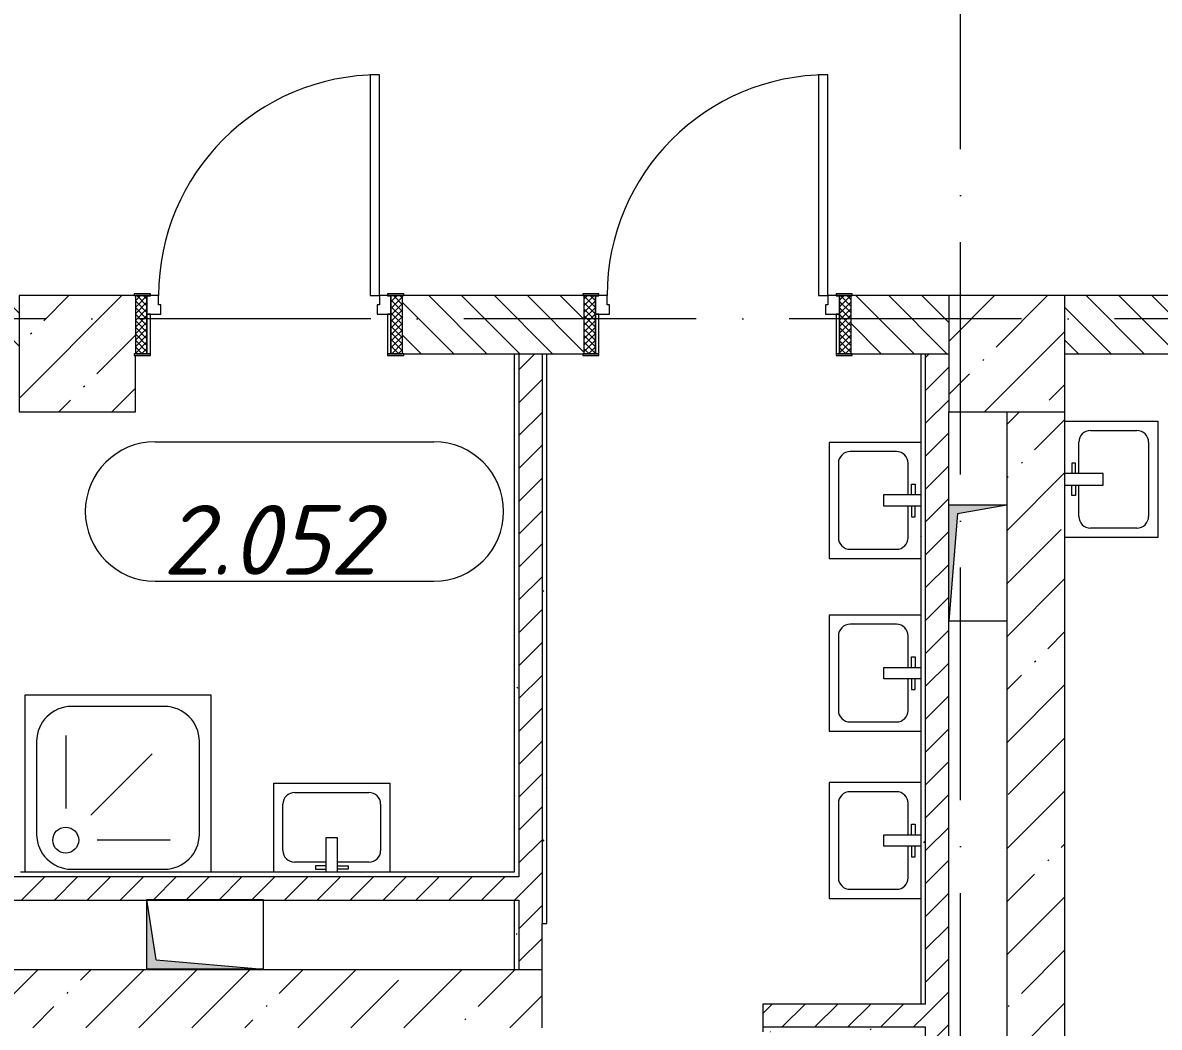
# Model space of a CAD drawing. Header units: millimetres. Extents: x -6467 to 106027, y -7090 to 195095.
# Drawn here: x 10415 to 15306, y 2934 to 7255 of the extents above; entities that cross this region are included whole.
import ezdxf

# ---------------------------------------------------------------- set-up
doc = ezdxf.new("R2010")
doc.units = ezdxf.units.MM
doc.linetypes.add('50_200_ШТРИХ_1Т_ш5_п1_п1_', pattern=[1400, 1000, -200, 0, -200])
for name, color, linetype, lineweight, true_color in [('A-AREA-IDEN-1', 7, 'Continuous', 9, 0xaaaaaa), ('A-GENM-1', 7, 'Continuous', 9, 0xaaaaaa), ('I-WALL-1', 7, 'Continuous', 5, 0x787878), ('M-EQPM-1', 7, 'Continuous', 9, 0xaaaaaa), ('M-EQPM-2', 7, 'Continuous', 9, 0xe2e2e2), ('P-SANR-FIXT-1', 7, 'Continuous', 9, 0xaaaaaa), ('Оси-3', 7, '50_200_ШТРИХ_1Т_ш5_п1_п1_', 9, 0xaaaaaa)]:
    doc.layers.add(name, color=color, linetype=linetype, lineweight=lineweight, true_color=true_color)
for name, color, linetype, lineweight in [('A-DOOR', 7, 'Continuous', 9), ('A-DOOR-2', 7, 'Continuous', 5), ('A-DOOR-FRAM', 7, 'Continuous', 9), ('A-DOOR-FRAM-2', 7, 'Continuous', 5), ('A-WALL', 7, 'Continuous', 5), ('A-WALL-FNSH-1', 7, 'Continuous', 5), ('I-WALL', 7, 'Continuous', 5), ('S-COLS', 7, 'Continuous', 9), ('S-COLS-1', 7, 'Continuous', 5)]:
    doc.layers.add(name, color=color, linetype=linetype, lineweight=lineweight)
doc.styles.add('ISOCPEUR_I', font='isocpeui.ttf', dxfattribs={"height": 300})
pattern_1 = [(45, (0, 0), (-228.0985, 228.0985), []), (45, (228.1, 0), (-228.0985, 228.0985), [403.225, -80.645, 6.706, -73.939])]
pattern_2 = [(45, (0, 0), (-70.7107, 70.7107), [])]
pattern_3 = [(0, (0, 0), (406.4, 101.6), [6.706, -298.094, 6.706, -298.094, -1625.6]), (0, (0, 0), (406.4, 101.6), [-609.6, 6.706, -602.894, 6.706, -298.094, -711.2]), (0, (0, 0), (406.4, 101.6), [-1524, 6.706, -196.494, 6.706, -501.294]), (120, (152.4, 50.8), (-291.1882, 301.1527), [6.706, -298.094, 6.706, -298.094, -1625.6]), (120, (152.4, 50.8), (-291.1882, 301.1527), [-609.6, 6.706, -602.894, 6.706, -298.094, -711.2]), (120, (152.4, 50.8), (-291.1882, 301.1527), [-1524, 6.706, -196.494, 6.706, -501.294]), (240, (203.2, 254), (-115.2118, -402.7527), [6.706, -298.094, 6.706, -298.094, -1625.6]), (240, (203.2, 254), (-115.2118, -402.7527), [-609.6, 6.706, -602.894, 6.706, -298.094, -711.2]), (240, (203.2, 254), (-115.2118, -402.7527), [-1524, 6.706, -196.494, 6.706, -501.294])]
pattern_4 = [(135, (1751.41, 189.685), (-14.14214, -14.14214), []), (225, (1751.41, 189.685), (14.14214, -14.14214), [])]
pattern_5 = [(45, (-371.384, 189.685), (-14.1421, 14.1421), []), (135, (-371.384, 189.685), (-14.1421, -14.1421), [])]

# ---------------------------------------------------------------- blocks, each defined once
blk = doc.blocks.new('SND_2D_Душ - Прямоугольный 800x800-17910356-АИ_План этажа Радиаторы_2')
at = {"layer": 'P-SANR-FIXT-1'}
for p, q in [((0, 36.8), (0, 800)), ((0, 800), (350, 800)), ((350, 800), (800, 800)), ((800, 800), (800, 350)), ((350, 750), (200, 750)), ((600, 750), (350, 750)), ((50, 600), (50, 200)), ((175, 625), (175, 310.9)), ((750, 350), (750, 600)), ((546.9, 546.9), (282.8, 282.8)), ((750, 200), (750, 350)), ((800, 350), (800, 37)), ((625, 175), (310.9, 175)), ((200, 50), (600, 50))]:
    blk.add_line(p, q, dxfattribs=at)
blk.add_circle((175, 175), 55.8, dxfattribs=at)
for centre, start, end in [((200, 600), 90, 180), ((600, 600), 360, 90), ((200, 200), 180, 270), ((600, 200), 270, 0)]:
    blk.add_arc(centre, 150, start, end, dxfattribs=at)
blk = doc.blocks.new('SND_2D_Раковина1 - 400х300-V1-АИ_План этажа Радиаторы_2')
at = {"layer": 'P-SANR-FIXT-1'}
for p, q in [((-250, -220), (-250, 163)), ((-70, 150), (-25, 150)), ((-70, 135), (-70, 150)), ((-25, 163), (-25, 15)), ((25, 15), (25, 163)), ((70, 150), (25, 150)), ((70, 135), (70, 150)), ((250, 163), (250, -220)), ((-160, 120), (-25, 120)), ((-25, 135), (-70, 135)), ((25, 135), (70, 135)), ((25, 120), (160, 120)), ((-210, -130), (-210, 70)), ((210, 70), (210, -130)), ((-25, 15), (25, 15)), ((160, -180), (-160, -180)), ((250, -220), (-250, -220))]:
    blk.add_line(p, q, dxfattribs=at)
for centre, start, end in [((-160, 70), 90, 180), ((160, 70), 0, 90), ((-160, -130), 180, 270), ((160, -130), 270, 0)]:
    blk.add_arc(centre, 50, start, end, dxfattribs=at)
blk = doc.blocks.new('BSC_Колонна _Прямоугольная - 500х500-V76-АИ_План этажа Радиаторы_2')
at = {"layer": 'S-COLS-1'}
h = blk.add_hatch(dxfattribs=at)
h.set_pattern_fill('FP_104', color=256, style=0, pattern_type=2)
h.set_pattern_definition([(45, (-14650, -5831.04), (-228.0985, 228.0985), []), (45, (-14421.9, -5831.04), (-228.0985, 228.0985), [403.225, -80.645, 6.706, -73.939])])
h.paths.add_polyline_path([(-250, -250), (250, -250), (250, 250), (-250, 250)])
for p, q in [((250, 250), (-250, 250)), ((-250, 250), (-250, -250)), ((250, -250), (250, 250)), ((-250, -250), (250, -250))]:
    blk.add_line(p, q, dxfattribs=at)
blk = doc.blocks.new('BSC_Колонна _Прямоугольная - 500х500-V78-АИ_План этажа Радиаторы_2')
at = {"layer": 'S-COLS-1'}
h = blk.add_hatch(dxfattribs=at)
h.set_pattern_fill('FP_106', color=256, style=0, pattern_type=2)
h.set_pattern_definition([(45, (-10650, -5831.04), (-228.0985, 228.0985), []), (45, (-10421.9, -5831.04), (-228.0985, 228.0985), [403.225, -80.645, 6.706, -73.939])])
h.paths.add_polyline_path([(-250, -250), (250, -250), (250, -8), (245, -8), (245, 0), (250, 0), (250, 250), (-250, 250), (-250, 0)])
for p, q in [((245, 250), (-250, 250)), ((-250, 250), (-250, -250)), ((250, -250), (250, -8)), ((-250, -250), (250, -250))]:
    blk.add_line(p, q, dxfattribs=at)
blk = doc.blocks.new('110_Дверь_СКБ_1Ст_Внутренняя - СОШ_Д-04_Дв_1150_900_x2100h_туалет для мальчиков_ туалет для девочек-25540137-АИ_План этажа Радиаторы_2')
at = {"layer": 'A-DOOR-2'}
h = blk.add_hatch(dxfattribs=at)
h.set_pattern_fill('FP_50', color=256, style=0, pattern_type=2)
h.set_pattern_definition(pattern_4)
h.paths.add_polyline_path([(587.5, -125), (587.5, 125), (537.5, 125), (537.5, -125)])
at = {"layer": 'A-DOOR-FRAM-2'}
h = blk.add_hatch(dxfattribs=at)
h.set_pattern_fill('FP_51', color=256, style=0, pattern_type=2)
h.set_pattern_definition(pattern_5)
h.paths.add_polyline_path([(-512.5, -125), (-512.5, 125), (-562.5, 125), (-562.5, -125)])
at = {"layer": 'A-DOOR'}
for p, q in [((487.5, 1075), (447.5, 1075)), ((447.5, 1075), (447.5, 125)), ((487.5, 125), (487.5, 1075)), ((447.5, 125), (487.5, 125))]:
    blk.add_line(p, q, dxfattribs=at)
at = {"layer": 'A-DOOR-2'}
blk.add_arc((487.5, 125), 950, 90, 180, dxfattribs=at)
at = {"layer": 'A-DOOR-FRAM'}
for p, q in [((-497.5, 133), (-567.5, 133)), ((-567.5, 133), (-567.5, 125)), ((-567.5, 125), (-497.5, 125)), ((-512.5, 125), (-562.5, 125)), ((-562.5, 125), (-562.5, -125)), ((-462.5, 125), (-512.5, 125)), ((-512.5, 125), (-512.5, 45)), ((-512.5, -125), (-512.5, 125)), ((-497.5, 125), (-512.5, 125)), ((-512.5, 125), (-512.5, 124)), ((-512.5, 124), (-497.5, 124)), ((-497.5, 125), (-497.5, 133)), ((-497.5, 124), (-497.5, 125)), ((-462.5, 85), (-462.5, 125)), ((487.5, 125), (487.5, 85)), ((537.5, 125), (487.5, 125)), ((592.5, 133), (522.5, 133)), ((522.5, 133), (522.5, 125)), ((537.5, 125), (522.5, 125)), ((522.5, 125), (522.5, 124)), ((522.5, 125), (592.5, 125)), ((522.5, 124), (537.5, 124)), ((537.5, 45), (537.5, 125)), ((587.5, 125), (537.5, 125)), ((537.5, 125), (537.5, -125)), ((537.5, 124), (537.5, 125)), ((587.5, -125), (587.5, 125)), ((592.5, 125), (592.5, 133)), ((-452.5, 85), (-462.5, 85)), ((-452.5, 45), (-452.5, 85)), ((487.5, 85), (477.5, 85)), ((477.5, 85), (477.5, 45)), ((-512.5, 45), (-452.5, 45)), ((-497.5, 45), (-512.5, 45)), ((-512.5, 45), (-512.5, -125)), ((-497.5, -125), (-497.5, 45)), ((477.5, 45), (537.5, 45)), ((537.5, 45), (522.5, 45)), ((522.5, 45), (522.5, -125)), ((537.5, -125), (537.5, 45)), ((-497.5, -125), (-567.5, -125)), ((-567.5, -125), (-567.5, -133)), ((-567.5, -133), (-497.5, -133)), ((-562.5, -125), (-512.5, -125)), ((-512.5, -125), (-497.5, -125)), ((-497.5, -133), (-497.5, -125)), ((522.5, -125), (537.5, -125)), ((592.5, -125), (522.5, -125)), ((522.5, -125), (522.5, -133)), ((522.5, -133), (592.5, -133)), ((537.5, -125), (587.5, -125)), ((592.5, -133), (592.5, -125))]:
    blk.add_line(p, q, dxfattribs=at)
blk = doc.blocks.new('110_Дверь_СКБ_1Ст_Внутренняя - СОШ_Д-04_Дв_1150_900_x2100h_туалет для мальчиков_ туалет для девочек_EI30-25552368-АИ_План этажа Радиаторы_2')
at = {"layer": 'A-DOOR-2'}
h = blk.add_hatch(dxfattribs=at)
h.set_pattern_fill('FP_50', color=256, style=0, pattern_type=2)
h.set_pattern_definition(pattern_4)
h.paths.add_polyline_path([(587.5, -125), (587.5, 125), (537.5, 125), (537.5, -125)])
at = {"layer": 'A-DOOR-FRAM-2'}
h = blk.add_hatch(dxfattribs=at)
h.set_pattern_fill('FP_51', color=256, style=0, pattern_type=2)
h.set_pattern_definition(pattern_5)
h.paths.add_polyline_path([(-512.5, -125), (-512.5, 125), (-562.5, 125), (-562.5, -125)])
at = {"layer": 'A-DOOR'}
for p, q in [((487.5, 1075), (447.5, 1075)), ((447.5, 1075), (447.5, 125)), ((487.5, 125), (487.5, 1075)), ((447.5, 125), (487.5, 125))]:
    blk.add_line(p, q, dxfattribs=at)
at = {"layer": 'A-DOOR-2'}
blk.add_arc((487.5, 125), 950, 90, 180, dxfattribs=at)
at = {"layer": 'A-DOOR-FRAM'}
for p, q in [((-497.5, 133), (-567.5, 133)), ((-567.5, 133), (-567.5, 125)), ((-567.5, 125), (-497.5, 125)), ((-512.5, 125), (-562.5, 125)), ((-562.5, 125), (-562.5, -125)), ((-462.5, 125), (-512.5, 125)), ((-512.5, 125), (-512.5, 45)), ((-512.5, -125), (-512.5, 125)), ((-497.5, 125), (-512.5, 125)), ((-512.5, 125), (-512.5, 124)), ((-512.5, 124), (-497.5, 124)), ((-497.5, 125), (-497.5, 133)), ((-497.5, 124), (-497.5, 125)), ((-462.5, 85), (-462.5, 125)), ((487.5, 125), (487.5, 85)), ((537.5, 125), (487.5, 125)), ((592.5, 133), (522.5, 133)), ((522.5, 133), (522.5, 125)), ((537.5, 125), (522.5, 125)), ((522.5, 125), (522.5, 124)), ((522.5, 125), (592.5, 125)), ((522.5, 124), (537.5, 124)), ((537.5, 45), (537.5, 125)), ((587.5, 125), (537.5, 125)), ((537.5, 125), (537.5, -125)), ((537.5, 124), (537.5, 125)), ((587.5, -125), (587.5, 125)), ((592.5, 125), (592.5, 133)), ((-452.5, 85), (-462.5, 85)), ((-452.5, 45), (-452.5, 85)), ((487.5, 85), (477.5, 85)), ((477.5, 85), (477.5, 45)), ((-512.5, 45), (-452.5, 45)), ((-497.5, 45), (-512.5, 45)), ((-512.5, 45), (-512.5, -125)), ((-497.5, -125), (-497.5, 45)), ((477.5, 45), (537.5, 45)), ((537.5, 45), (522.5, 45)), ((522.5, 45), (522.5, -125)), ((537.5, -125), (537.5, 45)), ((-497.5, -125), (-567.5, -125)), ((-567.5, -125), (-567.5, -133)), ((-567.5, -133), (-497.5, -133)), ((-562.5, -125), (-512.5, -125)), ((-512.5, -125), (-497.5, -125)), ((-497.5, -133), (-497.5, -125)), ((522.5, -125), (537.5, -125)), ((592.5, -125), (522.5, -125)), ((522.5, -125), (522.5, -133)), ((522.5, -133), (592.5, -133)), ((537.5, -125), (587.5, -125)), ((592.5, -133), (592.5, -125))]:
    blk.add_line(p, q, dxfattribs=at)
blk = doc.blocks.new('SND_2D_Раковина1 - 400х300-V23-АИ_План этажа Радиаторы_2')
at = {"layer": 'P-SANR-FIXT-1'}
for p, q in [((-250, -220), (-250, 180)), ((-70, 150), (-25, 150)), ((-70, 135), (-70, 150)), ((-25, 180), (-25, 15)), ((25, 15), (25, 180)), ((70, 150), (25, 150)), ((70, 135), (70, 150)), ((250, 180), (250, -220)), ((-160, 120), (-25, 120)), ((-25, 135), (-70, 135)), ((25, 135), (70, 135)), ((25, 120), (160, 120)), ((-210, -130), (-210, 70)), ((210, 70), (210, -130)), ((-25, 15), (25, 15)), ((160, -180), (-160, -180)), ((250, -220), (-250, -220))]:
    blk.add_line(p, q, dxfattribs=at)
for centre, start, end in [((-160, 70), 90, 180), ((160, 70), 0, 90), ((-160, -130), 180, 270), ((160, -130), 270, 0)]:
    blk.add_arc(centre, 50, start, end, dxfattribs=at)
blk = doc.blocks.new('Канал вертикальный прямоугольный - Шахта - значок проема-24087370-АИ_План этажа Радиаторы_2')
at = {"layer": 'M-EQPM-2'}
blk.add_hatch(color=256, dxfattribs=at).paths.add_polyline_path([(-125, -250), (-87.5, 212.5), (125, 250), (-125, 250)])
at = {"layer": 'M-EQPM-1'}
for p, q in [((-125, -250), (-125, 250)), ((-125, 250), (125, 250)), ((-87.5, 212.5), (125, 250)), ((125, 250), (125, -250)), ((-87.5, 212.5), (-125, -250)), ((125, -250), (-125, -250))]:
    blk.add_line(p, q, dxfattribs=at)
blk = doc.blocks.new('Канал вертикальный прямоугольный - Шахта - значок проема-24087344-АИ_План этажа Радиаторы_2')
at = {"layer": 'M-EQPM-2'}
blk.add_hatch(color=256, dxfattribs=at).paths.add_polyline_path([(-150, -250), (-110, 210), (150, 250), (-150, 250), (-150, 244.5)])
at = {"layer": 'M-EQPM-1'}
for p, q in [((-150, -250), (-150, 250)), ((-150, 250), (150, 250)), ((-110, 210), (150, 250)), ((150, 250), (150, -250)), ((-110, 210), (-150, -250)), ((150, -250), (-150, -250))]:
    blk.add_line(p, q, dxfattribs=at)
blk = doc.blocks.new('SND_2D_Раковина1 - 400х300-V344-АИ_План этажа Радиаторы_2')
at = {"layer": 'P-SANR-FIXT-1'}
for p, q in [((-250, 220), (-250, -174.7)), ((250, 220), (-250, 220)), ((250, -174.7), (250, 220)), ((160, 180), (-160, 180)), ((-210, 130), (-210, -70)), ((210, -70), (210, 130)), ((-25, -174.7), (-25, -15)), ((-25, -15), (25, -15)), ((25, -15), (25, -174.7)), ((-160, -120), (-25, -120)), ((-70, -135), (-70, -150)), ((-25, -135), (-70, -135)), ((25, -120), (160, -120)), ((25, -135), (70, -135)), ((70, -135), (70, -150)), ((-70, -150), (-25, -150)), ((70, -150), (25, -150))]:
    blk.add_line(p, q, dxfattribs=at)
for centre, start, end in [((-160, 130), 90, 180), ((160, 130), 360, 90), ((-160, -70), 180, 270), ((160, -70), 270, 360)]:
    blk.add_arc(centre, 50, start, end, dxfattribs=at)
blk = doc.blocks.new('АР_Перемычка1 - АР_Перемычка-25538977-АИ_План этажа Радиаторы_2')
at = {"layer": 'A-GENM-1'}
blk.add_line((-250, -125), (-243, -125), dxfattribs=at)
blk = doc.blocks.new('AAR_СКБ_Марка_помещения_1_5 ммп - Номер-27962133-АИ_План этажа Радиаторы_2')
at = {"layer": 'A-AREA-IDEN-1'}
for p, q in [((-2.987, 3), (3.013, 3)), ((-2.987, 0), (3.013, 0))]:
    blk.add_line(p, q, dxfattribs=at)
for centre, start, end in [((-2.987, 1.5), 90, 270), ((3.013, 1.5), 270, 90)]:
    blk.add_arc(centre, 1.5, start, end, dxfattribs=at)

msp = doc.modelspace()

# ---------------------------------------------------------------- hatches: boundary and pattern name
at = {"layer": 'A-WALL'}
h = msp.add_hatch(dxfattribs=at)
h.set_pattern_fill('FP_1', color=256, style=0, pattern_type=2)
h.set_pattern_definition(pattern_1)
h.paths.add_polyline_path([(14650, -1419), (14900, -1419), (14900, 5581), (14650, 5581), (14650, -312)])
h = msp.add_hatch(dxfattribs=at)
h.set_pattern_fill('FP_1', color=256, style=0, pattern_type=2)
h.set_pattern_definition(pattern_1)
h.paths.add_polyline_path([(12650, 2931), (12650, 3181), (7750, 3181), (7750, 2931), (10305.1, 2931.1), (10305.3, 2931), (11133.5, 2931)])
at = {"layer": 'I-WALL'}
h = msp.add_hatch(dxfattribs=at)
h.set_pattern_fill('FP_2', color=256, style=0, pattern_type=2)
h.set_pattern_definition([(135, (0, 0), (-70.7107, -70.7107), [])])
h.paths.add_polyline_path([(16700, 5831), (16800, 5831), (16800, 6081), (16700, 6081)])
h.paths.add_polyline_path([(19800, 5831), (19800, 6081), (17300, 6081), (17300, 5831), (19438.4, 5831)])
h.paths.add_polyline_path([(14900, 5831), (15500, 5831), (15500, 6081), (14900, 6081), (14900, 5944.7)])
h.paths.add_polyline_path([(14400, 5831), (14400, 6081), (13980, 6081), (13980, 5831), (14300, 5831)])
h.paths.add_polyline_path([(10400, 5831), (10400, 6081), (9865.3, 6081), (9865.3, 5831), (10385.3, 5831)])
h.paths.add_polyline_path([(12055, 5831), (12830, 5831), (12830, 6081), (12050, 6081), (12050, 5831)])
h.paths.add_polyline_path([(7050.3, 5831), (8615.3, 5831), (8615.3, 6081), (7050.3, 6081)])
h.paths.add_polyline_path([(5900.3, 5831), (5900.3, 6081), (5800, 6081), (5800, 5831), (5895.3, 5831)])
h = msp.add_hatch(dxfattribs=at)
h.set_pattern_fill('FP_4', color=256, style=0, pattern_type=2)
h.set_pattern_definition(pattern_2)
h.paths.add_polyline_path([(12650, 3181), (12650, 5831), (12550, 5831), (12550, 3181)])
h = msp.add_hatch(dxfattribs=at)
h.set_pattern_fill('FP_4', color=256, style=0, pattern_type=2)
h.set_pattern_definition(pattern_2)
h.paths.add_polyline_path([(14300, -1669), (14400, -1669), (14400, 5831), (14300, 5831), (14300, -1419)])
h = msp.add_hatch(dxfattribs=at)
h.set_pattern_fill('FP_4', color=256, style=0, pattern_type=2)
h.set_pattern_definition(pattern_2)
h.paths.add_polyline_path([(12530, 3480.6), (12550, 3480.6), (12550, 3580.6), (7765.3, 3580.6), (7765.3, 3480.6), (10950, 3480.6), (10950.5, 3480.6), (11133.5, 3480.6)])
h = msp.add_hatch(dxfattribs=at)
h.set_pattern_fill('FP_4', color=256, style=0, pattern_type=2)
h.set_pattern_definition(pattern_2)
h.paths.add_polyline_path([(14300, 2933.6), (14300, 3033.6), (13600, 3033.6), (13600, 2933.6), (14280, 2933.6)])
at = {"layer": 'I-WALL-1'}
h = msp.add_hatch(dxfattribs=at)
h.set_pattern_fill('FP_3', color=256, style=0, pattern_type=2)
h.set_pattern_definition(pattern_3)
h.paths.add_polyline_path([(12550, 3181), (12550, 3480.6), (12530, 3480.6), (12530, 3181)])
h.paths.add_polyline_path([(12530, 3580.6), (12550, 3580.6), (12550, 5831), (12530, 5831), (12530, 3600.6)])
h = msp.add_hatch(dxfattribs=at)
h.set_pattern_fill('FP_3', color=256, style=0, pattern_type=2)
h.set_pattern_definition(pattern_3)
h.paths.add_polyline_path([(12670, 3379.4), (12670, 5831), (12650, 5831), (12650, 3379.4)])
h = msp.add_hatch(dxfattribs=at)
h.set_pattern_fill('FP_3', color=256, style=0, pattern_type=2)
h.set_pattern_definition(pattern_3)
h.paths.add_polyline_path([(14280, -1669), (14300, -1669), (14300, 2933.6), (14280, 2933.6), (14280, -312)])
h.paths.add_polyline_path([(14280, 3033.6), (14300, 3033.6), (14300, 5831), (14280, 5831), (14280, 5319.5)])
h = msp.add_hatch(dxfattribs=at)
h.set_pattern_fill('FP_3', color=256, style=0, pattern_type=2)
h.set_pattern_definition(pattern_3)
h.paths.add_polyline_path([(12530, 3580.6), (12530, 3600.6), (10385.3, 3600.6), (10385.3, 3580.6), (11133.5, 3580.6)])
h.paths.add_polyline_path([(10285.3, 3580.6), (10285.3, 3600.6), (7865.3, 3600.6), (7865.3, 3580.6), (9887.7, 3580.6)])
h = msp.add_hatch(dxfattribs=at)
h.set_pattern_fill('FP_3', color=256, style=0, pattern_type=2)
h.set_pattern_definition(pattern_3)
h.paths.add_polyline_path([(14280, 2913.6), (14280, 2933.6), (13600, 2933.6), (13600, 2913.6)])

# ---------------------------------------------------------------- linework, layer by layer
at = {"layer": 'A-WALL'}
for p, q in [((12825, 6081), (12055, 6081)), ((14400, 6081), (13985, 6081)), ((15500, 6081), (14900, 6081)), ((12055, 5831), (12825, 5831)), ((12550, 5831), (12550, 3580.6)), ((12650, 5831), (12650, 3379.4)), ((13985, 5831), (14400, 5831)), ((14300, 3033.6), (14300, 5831)), ((14900, 5831), (15500, 5831)), ((14650, 5581), (14650, -1419)), ((14900, -1419), (14900, 5581)), ((12550, 3580.6), (7865.3, 3580.6)), ((12530, 3480.6), (12550, 3480.6)), ((12550, 3480.6), (12550, 3181)), ((12650, 3181), (7750, 3181)), ((12650, 2931), (12650, 3181)), ((14300, 3033.6), (14280, 3033.6)), ((14300, 2933.6), (13600, 2933.6)), ((14300, -1669), (14300, 2933.6))]:
    msp.add_line(p, q, dxfattribs=at)
at = {"layer": 'A-WALL-FNSH-1'}
for p, q in [((12530, 5831), (12530, 3600.6)), ((12670, 3379.4), (12670, 5831)), ((14280, 5831), (14280, 3033.6)), ((14400, 5181), (14400, 5581)), ((14400, -1419), (14400, 4681)), ((12530, 3600.6), (10405.3, 3600.6)), ((7765.3, 3480.6), (12530, 3480.6)), ((12530, 3480.6), (12530, 3181)), ((12650, 3181), (12650, 3379.4)), ((12650, 3379.4), (12670, 3379.4)), ((14280, 3033.6), (13600, 3033.6)), ((13600, 3033.6), (13600, 2913.6))]:
    msp.add_line(p, q, dxfattribs=at)
at = {"layer": 'Оси-3'}
for p, q in [((14450, -5889.7), (14450, 49636.1)), ((90318.8, 5981), (-5267.3, 5981))]:
    msp.add_line(p, q, dxfattribs=at)

# ---------------------------------------------------------------- block references
at = {"layer": 'A-AREA-IDEN-1', "xscale": 199.9999999999999, "yscale": 199.9999999999999, "zscale": 199.9999999999999}
msp.add_blockref('AAR_СКБ_Марка_помещения_1_5 ммп - Номер-27962133-АИ_План этажа Радиаторы_2', (11582, 4852.4), dxfattribs=at)
at = {"layer": 'A-DOOR-2'}
for name, p in [('110_Дверь_СКБ_1Ст_Внутренняя - СОШ_Д-04_Дв_1150_900_x2100h_туалет для мальчиков_ туалет для девочек_EI30-25552368-АИ_План этажа Радиаторы_2', (11462.5, 5956)), ('110_Дверь_СКБ_1Ст_Внутренняя - СОШ_Д-04_Дв_1150_900_x2100h_туалет для мальчиков_ туалет для девочек-25540137-АИ_План этажа Радиаторы_2', (13392.5, 5956))]:
    msp.add_blockref(name, p, dxfattribs=at)
at = {"layer": 'A-GENM-1'}
msp.add_blockref('АР_Перемычка1 - АР_Перемычка-25538977-АИ_План этажа Радиаторы_2', (12830, 5956), dxfattribs=at)
at = {"layer": 'M-EQPM-1'}
msp.add_blockref('Канал вертикальный прямоугольный - Шахта - значок проема-24087370-АИ_План этажа Радиаторы_2', (14525, 4931), dxfattribs=at)
at = {"layer": 'M-EQPM-1', "rotation": 89.99999999999827}
msp.add_blockref('Канал вертикальный прямоугольный - Шахта - значок проема-24087344-АИ_План этажа Радиаторы_2', (11200, 3333.6), dxfattribs=at)
at = {"layer": 'P-SANR-FIXT-1'}
for name, p, rotation in [('SND_2D_Раковина1 - 400х300-V23-АИ_План этажа Радиаторы_2', (15080, 5291), 89.9999999999999), ('SND_2D_Раковина1 - 400х300-V344-АИ_План этажа Радиаторы_2', (14105.3, 5199.9), 89.99999999999967), ('SND_2D_Раковина1 - 400х300-V344-АИ_План этажа Радиаторы_2', (14105.3, 4457), 89.99999999999967), ('SND_2D_Раковина1 - 400х300-V1-АИ_План этажа Радиаторы_2', (11745.3, 3763.6), 180), ('SND_2D_Раковина1 - 400х300-V344-АИ_План этажа Радиаторы_2', (14105.3, 3737), 89.99999999999967)]:
    msp.add_blockref(name, p, dxfattribs=dict(at, rotation=rotation))
msp.add_blockref('SND_2D_Душ - Прямоугольный 800x800-17910356-АИ_План этажа Радиаторы_2', (10425.3, 3563.6), dxfattribs=at)
at = {"layer": 'S-COLS'}
for name, p in [('BSC_Колонна _Прямоугольная - 500х500-V78-АИ_План этажа Радиаторы_2', (10650, 5831)), ('BSC_Колонна _Прямоугольная - 500х500-V76-АИ_План этажа Радиаторы_2', (14650, 5831))]:
    msp.add_blockref(name, p, dxfattribs=at)

# ---------------------------------------------------------------- texts
at = {"layer": 'A-AREA-IDEN-1', "insert": (11478.8, 4880.6), "char_height": 300, "width": 952, "attachment_point": 8, "line_spacing_factor": 1.139951, "style": 'ISOCPEUR_I'}
msp.add_mtext('\\pxqc,t8.46667,16.93333,25.4,33.86667,42.33333,50.8,59.26667,67.73333,76.2,84.66667,93.13333,101.6,110.06667,118.53333,127,135.46667,143.93333,152.4,160.86667,169.33333,177.8,186.26667,194.73333,203.2,211.66667,220.13333,228.6,237.06667,245.53333,254,262.46667,270.93333;{2.052}', dxfattribs=at)

doc.saveas('drawing.dxf')
